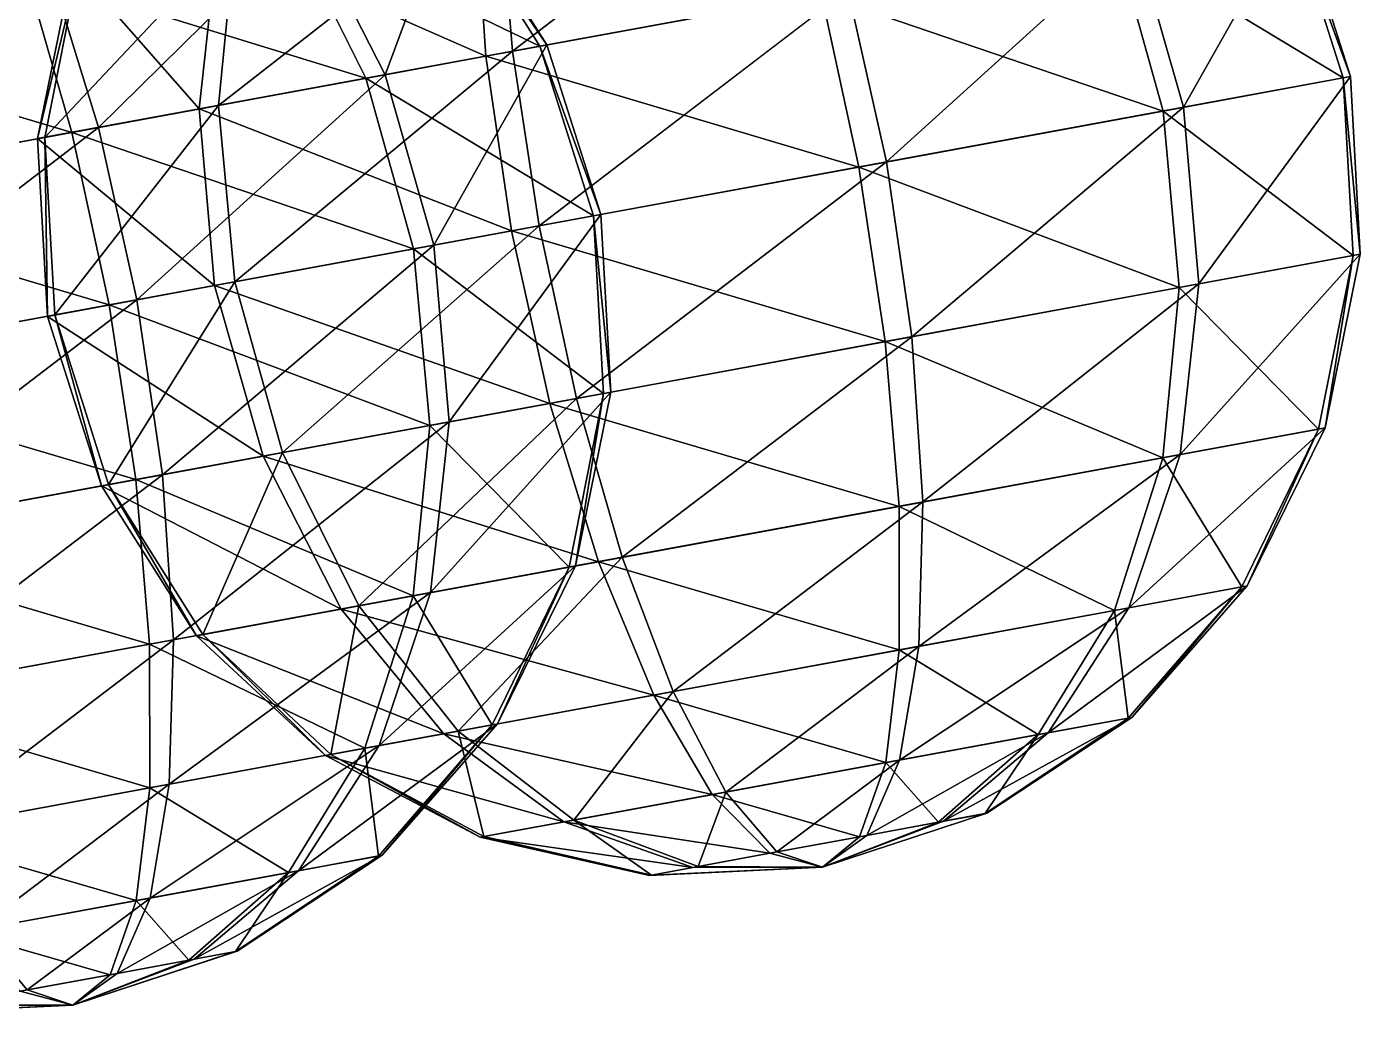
# Model space of a CAD drawing. Header units: metres. Extents: x -550 to 12, y -466 to 28.
# Drawn here: x -46.5 to 12.1, y -391.7 to -348.3 of the extents above; entities that cross this region are included whole.
import ezdxf

# ---------------------------------------------------------------- set-up
doc = ezdxf.new("R2010")
doc.units = ezdxf.units.M

msp = doc.modelspace()

# ---------------------------------------------------------------- linework, layer by layer
for points in [[(-25.144068, -349.36334, -1143.226), (-25.751732, -342.1182, -1140.3152), (-12.528282, -339.6842, -1140.0292), (-12.528182, -339.6841, -1140.029)], [(-25.144068, -349.36334, -1143.226), (-12.528282, -339.6842, -1140.0292), (-10.395226, -346.64856, -1142.907), (-10.395125, -346.64847, -1142.9069)], [(-26.315075, -349.5789, -1087.2578), (-26.80163, -342.31146, -1090.1356), (-38.11281, -344.3935, -1097.1061), (-38.11271, -344.3934, -1097.106)], [(-38.073814, -351.7433, -1136.0039), (-37.34423, -344.252, -1133.8402), (-25.751732, -342.1182, -1140.3152), (-25.751633, -342.1181, -1140.3151)], [(-38.073814, -351.7433, -1136.0039), (-25.751732, -342.1182, -1140.3152), (-25.144068, -349.36334, -1143.226), (-25.143969, -349.36325, -1143.2258)], [(-30.742138, -350.39377, -1019.908), (-34.179993, -343.6696, -1017.83435), (-27.811901, -342.49744, -1006.0471), (-27.811802, -342.49734, -1006.047)], [(-30.742138, -350.39377, -1019.908), (-27.811901, -342.49744, -1006.0471), (-23.639454, -349.0864, -1006.76105), (-23.639355, -349.0863, -1006.7609)], [(-23.639454, -349.0864, -1006.76105), (-27.811901, -342.49744, -1006.0471), (-28.093222, -342.5492, -992.6015), (-28.093122, -342.5491, -992.6014)], [(-11.566237, -346.8641, -1086.9388), (-26.80163, -342.31146, -1090.1356), (-26.315075, -349.5789, -1087.2578), (-26.314976, -349.5788, -1087.2577)], [(-23.953226, -349.14413, -991.76447), (-28.093222, -342.5492, -992.6015), (-34.948578, -343.81107, -981.10034), (-34.94848, -343.81097, -981.1002)], [(-23.639454, -349.0864, -1006.76105), (-28.093222, -342.5492, -992.6015), (-23.953226, -349.14413, -991.76447), (-23.953127, -349.14404, -991.76434)], [(11.380589, -350.53534, -1106.7032), (9.009665, -343.07672, -1106.9888), (1.363514, -344.48413, -1094.1609), (1.363614, -344.48404, -1094.1608)], [(4.35219, -351.82904, -1135.8396), (2.220753, -344.32635, -1135.1323), (9.323437, -343.01898, -1121.9854), (9.323537, -343.0189, -1121.9852)], [(4.35219, -351.82904, -1135.8396), (9.323437, -343.01898, -1121.9854), (11.705429, -350.47552, -1122.2289), (11.705529, -350.47543, -1122.2288)], [(11.705429, -350.47552, -1122.2289), (9.323437, -343.01898, -1121.9854), (9.009665, -343.07672, -1106.9888), (9.009765, -343.07663, -1106.9886)], [(11.705429, -350.47552, -1122.2289), (9.009665, -343.07672, -1106.9888), (11.380589, -350.53534, -1106.7032), (11.380689, -350.53525, -1106.7031)], [(-43.358116, -352.71597, -1027.6826), (-45.491173, -345.75162, -1024.8049), (-34.179993, -343.6696, -1017.83435), (-34.179893, -343.6695, -1017.8342)], [(-43.358116, -352.71597, -1027.6826), (-34.179993, -343.6696, -1017.83435), (-30.742138, -350.39377, -1019.908), (-30.742039, -350.39368, -1019.9079)], [(-31.599377, -350.55154, -978.9365), (-34.948578, -343.81107, -981.10034), (-46.541073, -345.94485, -974.62524), (-46.540974, -345.94476, -974.6251)], [(-45.719963, -353.1507, -1123.176), (-44.199577, -345.51385, -1122.339), (-37.34423, -344.252, -1133.8402), (-37.34413, -344.25192, -1133.8401)], [(-45.719963, -353.1507, -1123.176), (-37.34423, -344.252, -1133.8402), (-38.073814, -351.7433, -1136.0039), (-38.073715, -351.7432, -1136.0038)], [(-23.953226, -349.14413, -991.76447), (-34.948578, -343.81107, -981.10034), (-31.599377, -350.55154, -978.9365), (-31.599277, -350.55145, -978.9364)], [(-38.931053, -351.90106, -1095.0325), (-38.11281, -344.3935, -1097.1061), (-44.4809, -345.56564, -1108.8934), (-44.4808, -345.56555, -1108.8933)], [(-26.315075, -349.5789, -1087.2578), (-38.11281, -344.3935, -1097.1061), (-38.931053, -351.90106, -1095.0325), (-38.930954, -351.90097, -1095.0323)], [(3.46471, -351.9924, -1093.4229), (1.363514, -344.48413, -1094.1609), (-11.566237, -346.8641, -1086.9388), (-11.566136, -346.864, -1086.9387)], [(-8.708835, -354.23315, -1143.8884), (-10.395226, -346.64856, -1142.907), (2.220753, -344.32635, -1135.1323), (2.220853, -344.32626, -1135.1322)], [(-8.708835, -354.23315, -1143.8884), (2.220753, -344.32635, -1135.1323), (4.35219, -351.82904, -1135.8396), (4.35229, -351.82895, -1135.8395)], [(11.380589, -350.53534, -1106.7032), (1.363514, -344.48413, -1094.1609), (3.46471, -351.9924, -1093.4229), (3.46481, -351.9923, -1093.4227)], [(-44.52913, -352.93152, -971.71454), (-46.541073, -345.94485, -974.62524), (-59.76452, -348.37888, -974.9113), (-59.76442, -348.37878, -974.9112)], [(-58.106956, -355.43076, -1028.0017), (-58.714622, -348.1856, -1025.091), (-45.491173, -345.75162, -1024.8049), (-45.491074, -345.75153, -1024.8048)], [(-58.106956, -355.43076, -1028.0017), (-45.491173, -345.75162, -1024.8049), (-43.358116, -352.71597, -1027.6826), (-43.358017, -352.71588, -1027.6825)], [(-31.599377, -350.55154, -978.9365), (-46.541073, -345.94485, -974.62524), (-44.52913, -352.93152, -971.71454), (-44.52903, -352.93143, -971.7144)], [(-46.033737, -353.20847, -1108.1794), (-44.4809, -345.56564, -1108.8934), (-44.199577, -345.51385, -1122.339), (-44.19948, -345.51376, -1122.3389)], [(-46.033737, -353.20847, -1108.1794), (-44.199577, -345.51385, -1122.339), (-45.719963, -353.1507, -1123.176), (-45.719864, -353.1506, -1123.1759)], [(-38.931053, -351.90106, -1095.0325), (-44.4809, -345.56564, -1108.8934), (-46.033737, -353.20847, -1108.1794), (-46.033638, -353.20837, -1108.1793)], [(-9.921154, -354.4563, -1085.946), (-11.566237, -346.8641, -1086.9388), (-26.315075, -349.5789, -1087.2578), (-26.314976, -349.5788, -1087.2577)], [(-23.977959, -357.0437, -1144.2188), (-25.144068, -349.36334, -1143.226), (-10.395226, -346.64856, -1142.907), (-10.395125, -346.64847, -1142.9069)], [(-10.395226, -346.64856, -1142.907), (-10.395226, -346.64856, -1142.907), (-25.144068, -349.36334, -1143.226), (-25.143969, -349.36325, -1143.2258)], [(-23.977959, -357.0437, -1144.2188), (-10.395226, -346.64856, -1142.907), (-8.708835, -354.23315, -1143.8884), (-8.708735, -354.23306, -1143.8883)], [(3.46471, -351.9924, -1093.4229), (-11.566237, -346.8641, -1086.9388), (-9.921154, -354.4563, -1085.946), (-9.921054, -354.4562, -1085.9459)], [(-44.52913, -352.93152, -971.71454), (-59.76452, -348.37888, -974.9113), (-59.277966, -355.6463, -972.03357), (-59.277866, -355.6462, -972.03345)], [(-37.36382, -359.5076, -1136.742), (-38.073814, -351.7433, -1136.0039), (-25.144068, -349.36334, -1143.226), (-25.143969, -349.36325, -1143.2258)], [(-37.36382, -359.5076, -1136.742), (-25.144068, -349.36334, -1143.226), (-23.977959, -357.0437, -1144.2188), (-23.97786, -357.0436, -1144.2186)], [(-21.582302, -356.60275, -991.47894), (-23.953226, -349.14413, -991.76447), (-31.599377, -350.55154, -978.9365), (-31.599277, -350.55145, -978.9364)], [(-28.6107, -357.89645, -1020.6153), (-30.742138, -350.39377, -1019.908), (-23.639454, -349.0864, -1006.76105), (-23.639355, -349.0863, -1006.7609)], [(-28.6107, -357.89645, -1020.6153), (-23.639454, -349.0864, -1006.76105), (-21.257462, -356.54294, -1007.0046), (-21.257362, -356.54285, -1007.00446)], [(-21.257462, -356.54294, -1007.0046), (-23.639454, -349.0864, -1006.76105), (-23.953226, -349.14413, -991.76447), (-23.953127, -349.14404, -991.76434)], [(-21.257462, -356.54294, -1007.0046), (-23.953226, -349.14413, -991.76447), (-21.582302, -356.60275, -991.47894), (-21.582203, -356.60266, -991.4788)], [(-25.190277, -357.26685, -1086.2764), (-26.315075, -349.5789, -1087.2578), (-38.931053, -351.90106, -1095.0325), (-38.930954, -351.90097, -1095.0323)], [(-9.921154, -354.4563, -1085.946), (-26.315075, -349.5789, -1087.2578), (-25.190277, -357.26685, -1086.2764), (-25.190178, -357.26675, -1086.2762)], [(-29.49818, -358.0598, -978.1985), (-31.599377, -350.55154, -978.9365), (-44.52913, -352.93152, -971.71454), (-44.52903, -352.93143, -971.7144)], [(-41.671726, -360.30057, -1028.6642), (-43.358116, -352.71597, -1027.6826), (-30.742138, -350.39377, -1019.908), (-30.742039, -350.39368, -1019.9079)], [(-41.671726, -360.30057, -1028.6642), (-30.742138, -350.39377, -1019.908), (-28.6107, -357.89645, -1020.6153), (-28.610601, -357.89636, -1020.6152)], [(-21.582302, -356.60275, -991.47894), (-31.599377, -350.55154, -978.9365), (-29.49818, -358.0598, -978.1985), (-29.498081, -358.05972, -978.19836)], [(11.820854, -358.3493, -1106.9888), (11.380589, -350.53534, -1106.7032), (3.46471, -351.9924, -1093.4229), (3.46481, -351.9923, -1093.4227)], [(5.031944, -359.59894, -1135.1323), (4.35219, -351.82904, -1135.8396), (11.705429, -350.47552, -1122.2289), (11.705529, -350.47543, -1122.2288)], [(5.031944, -359.59894, -1135.1323), (11.705429, -350.47552, -1122.2289), (12.134628, -358.29153, -1121.9854), (12.134728, -358.29144, -1121.9852)], [(12.134628, -358.29153, -1121.9854), (11.705429, -350.47552, -1122.2289), (11.380589, -350.53534, -1106.7032), (11.380689, -350.53525, -1106.7031)], [(12.134628, -358.29153, -1121.9854), (11.380589, -350.53534, -1106.7032), (11.820854, -358.3493, -1106.9888), (11.820954, -358.3492, -1106.9886)], [(-45.279697, -360.96466, -1123.4615), (-45.719963, -353.1507, -1123.176), (-38.073814, -351.7433, -1136.0039), (-38.073715, -351.7432, -1136.0038)], [(-45.279697, -360.96466, -1123.4615), (-38.073814, -351.7433, -1136.0039), (-37.36382, -359.5076, -1136.742), (-37.36372, -359.5075, -1136.7418)], [(-7.584036, -361.9211, -1142.907), (-8.708835, -354.23315, -1143.8884), (4.35219, -351.82904, -1135.8396), (4.35229, -351.82895, -1135.8395)], [(-7.584036, -361.9211, -1142.907), (4.35219, -351.82904, -1135.8396), (5.031944, -359.59894, -1135.1323), (5.032044, -359.59885, -1135.1322)], [(-38.251297, -359.67096, -1094.3252), (-38.931053, -351.90106, -1095.0325), (-46.033737, -353.20847, -1108.1794), (-46.033638, -353.20837, -1108.1793)], [(-25.190277, -357.26685, -1086.2764), (-38.931053, -351.90106, -1095.0325), (-38.251297, -359.67096, -1094.3252), (-38.251198, -359.67087, -1094.3251)], [(4.174704, -359.7567, -1094.1609), (3.46471, -351.9924, -1093.4229), (-9.921154, -354.4563, -1085.946), (-9.921054, -354.4562, -1085.9459)], [(11.820854, -358.3493, -1106.9888), (3.46471, -351.9924, -1093.4229), (4.174704, -359.7567, -1094.1609), (4.174804, -359.75662, -1094.1608)], [(-42.884045, -360.5237, -970.72174), (-44.52913, -352.93152, -971.71454), (-59.277966, -355.6463, -972.03357), (-59.277866, -355.6462, -972.03345)], [(-56.94085, -363.1111, -1028.9945), (-58.106956, -355.43076, -1028.0017), (-43.358116, -352.71597, -1027.6826), (-43.358017, -352.71588, -1027.6825)], [(-43.358116, -352.71597, -1027.6826), (-43.358116, -352.71597, -1027.6826), (-58.106956, -355.43076, -1028.0017), (-58.106857, -355.43066, -1028.0016)], [(-56.94085, -363.1111, -1028.9945), (-43.358116, -352.71597, -1027.6826), (-41.671726, -360.30057, -1028.6642), (-41.671627, -360.30048, -1028.6641)], [(-29.49818, -358.0598, -978.1985), (-44.52913, -352.93152, -971.71454), (-42.884045, -360.5237, -970.72174), (-42.883945, -360.52362, -970.7216)], [(-45.604538, -361.02448, -1107.9359), (-46.033737, -353.20847, -1108.1794), (-45.719963, -353.1507, -1123.176), (-45.719864, -353.1506, -1123.1759)], [(-38.251297, -359.67096, -1094.3252), (-46.033737, -353.20847, -1108.1794), (-45.604538, -361.02448, -1107.9359), (-45.60444, -361.02438, -1107.9358)], [(-45.604538, -361.02448, -1107.9359), (-45.719963, -353.1507, -1123.176), (-45.279697, -360.96466, -1123.4615), (-45.2796, -360.96457, -1123.4614)], [(-22.332878, -364.6359, -1143.226), (-23.977959, -357.0437, -1144.2188), (-8.708835, -354.23315, -1143.8884), (-8.708735, -354.23306, -1143.8883)], [(-8.708835, -354.23315, -1143.8884), (-8.708835, -354.23315, -1143.8884), (-23.977959, -357.0437, -1144.2188), (-23.97786, -357.0436, -1144.2186)], [(-22.332878, -364.6359, -1143.226), (-8.708835, -354.23315, -1143.8884), (-7.584036, -361.9211, -1142.907), (-7.583936, -361.92102, -1142.9069)], [(-8.755046, -362.13666, -1086.9388), (-9.921154, -354.4563, -1085.946), (-25.190277, -357.26685, -1086.2764), (-25.190178, -357.26675, -1086.2762)], [(4.174704, -359.7567, -1094.1609), (-9.921154, -354.4563, -1085.946), (-8.755046, -362.13666, -1086.9388), (-8.754946, -362.13657, -1086.9387)], [(-42.884045, -360.5237, -970.72174), (-59.277966, -355.6463, -972.03357), (-58.153168, -363.33426, -971.052), (-58.15307, -363.33417, -971.0519)], [(-27.930946, -365.66635, -1019.908), (-28.6107, -357.89645, -1020.6153), (-21.257462, -356.54294, -1007.0046), (-21.257362, -356.54285, -1007.00446)], [(-27.930946, -365.66635, -1019.908), (-21.257462, -356.54294, -1007.0046), (-20.828262, -364.35895, -1006.76105), (-20.828163, -364.35886, -1006.7609)], [(-20.828262, -364.35895, -1006.76105), (-21.257462, -356.54294, -1007.0046), (-21.582302, -356.60275, -991.47894), (-21.582203, -356.60266, -991.4788)], [(-35.262623, -367.01587, -1136.0039), (-37.36382, -359.5076, -1136.742), (-23.977959, -357.0437, -1144.2188), (-23.97786, -357.0436, -1144.2186)], [(-35.262623, -367.01587, -1136.0039), (-23.977959, -357.0437, -1144.2188), (-22.332878, -364.6359, -1143.226), (-22.332779, -364.6358, -1143.2258)], [(-21.142036, -364.41672, -991.76447), (-21.582302, -356.60275, -991.47894), (-29.49818, -358.0598, -978.1985), (-29.498081, -358.05972, -978.19836)], [(-20.828262, -364.35895, -1006.76105), (-21.582302, -356.60275, -991.47894), (-21.142036, -364.41672, -991.76447), (-21.141937, -364.41663, -991.76434)], [(-23.503885, -364.85144, -1087.2578), (-25.190277, -357.26685, -1086.2764), (-38.251297, -359.67096, -1094.3252), (-38.251198, -359.67087, -1094.3251)], [(-8.755046, -362.13666, -1086.9388), (-25.190277, -357.26685, -1086.2764), (-23.503885, -364.85144, -1087.2578), (-23.503786, -364.85135, -1087.2577)], [(-28.788187, -365.82413, -978.9365), (-29.49818, -358.0598, -978.1985), (-42.884045, -360.5237, -970.72174), (-42.883945, -360.52362, -970.7216)], [(-40.54693, -367.98853, -1027.6826), (-41.671726, -360.30057, -1028.6642), (-28.6107, -357.89645, -1020.6153), (-28.610601, -357.89636, -1020.6152)], [(-40.54693, -367.98853, -1027.6826), (-28.6107, -357.89645, -1020.6153), (-27.930946, -365.66635, -1019.908), (-27.930847, -365.66626, -1019.9079)], [(-21.142036, -364.41672, -991.76447), (-29.49818, -358.0598, -978.1985), (-28.788187, -365.82413, -978.9365), (-28.788088, -365.82404, -978.9364)], [(4.213699, -367.1065, -1133.0587), (5.031944, -359.59894, -1135.1323), (12.134628, -358.29153, -1121.9854), (12.134728, -358.29144, -1121.9852)], [(4.213699, -367.1065, -1133.0587), (12.134628, -358.29153, -1121.9854), (10.581789, -365.93436, -1121.2714), (10.581889, -365.93427, -1121.2712)], [(10.581789, -365.93436, -1121.2714), (12.134628, -358.29153, -1121.9854), (11.820854, -358.3493, -1106.9888), (11.820954, -358.3492, -1106.9886)], [(10.30047, -365.98615, -1107.8258), (11.820854, -358.3493, -1106.9888), (4.174704, -359.7567, -1094.1609), (4.174804, -359.75662, -1094.1608)], [(10.581789, -365.93436, -1121.2714), (11.820854, -358.3493, -1106.9888), (10.30047, -365.98615, -1107.8258), (10.30057, -365.98605, -1107.8257)], [(-42.908775, -368.42328, -1123.176), (-45.279697, -360.96466, -1123.4615), (-37.36382, -359.5076, -1136.742), (-37.36372, -359.5075, -1136.7418)], [(-42.908775, -368.42328, -1123.176), (-37.36382, -359.5076, -1136.742), (-35.262623, -367.01587, -1136.0039), (-35.262524, -367.01578, -1136.0038)], [(-36.11986, -367.17365, -1095.0325), (-38.251297, -359.67096, -1094.3252), (-45.604538, -361.02448, -1107.9359), (-45.60444, -361.02438, -1107.9358)], [(-23.503885, -364.85144, -1087.2578), (-38.251297, -359.67096, -1094.3252), (-36.11986, -367.17365, -1095.0325), (-36.119762, -367.17355, -1095.0323)], [(3.445116, -367.248, -1096.3246), (4.174704, -359.7567, -1094.1609), (-8.755046, -362.13666, -1086.9388), (-8.754946, -362.13657, -1086.9387)], [(-7.09748, -369.18854, -1140.0292), (-7.584036, -361.9211, -1142.907), (5.031944, -359.59894, -1135.1323), (5.032044, -359.59885, -1135.1322)], [(-7.09748, -369.18854, -1140.0292), (5.031944, -359.59894, -1135.1323), (4.213699, -367.1065, -1133.0587), (4.2138, -367.1064, -1133.0586)], [(10.30047, -365.98615, -1107.8258), (4.174704, -359.7567, -1094.1609), (3.445116, -367.248, -1096.3246), (3.445216, -367.2479, -1096.3245)], [(-41.717937, -368.20407, -971.71454), (-42.884045, -360.5237, -970.72174), (-58.153168, -363.33426, -971.052), (-58.15307, -363.33417, -971.0519)], [(-55.29577, -370.7033, -1028.0017), (-56.94085, -363.1111, -1028.9945), (-41.671726, -360.30057, -1028.6642), (-41.671627, -360.30048, -1028.6641)], [(-41.671726, -360.30057, -1028.6642), (-41.671726, -360.30057, -1028.6642), (-56.94085, -363.1111, -1028.9945), (-56.94075, -363.11102, -1028.9944)], [(-55.29577, -370.7033, -1028.0017), (-41.671726, -360.30057, -1028.6642), (-40.54693, -367.98853, -1027.6826), (-40.54683, -367.98843, -1027.6825)], [(-28.788187, -365.82413, -978.9365), (-42.884045, -360.5237, -970.72174), (-41.717937, -368.20407, -971.71454), (-41.71784, -368.20398, -971.7144)], [(-43.222546, -368.48102, -1108.1794), (-45.604538, -361.02448, -1107.9359), (-45.279697, -360.96466, -1123.4615), (-45.2796, -360.96457, -1123.4614)], [(-36.11986, -367.17365, -1095.0325), (-45.604538, -361.02448, -1107.9359), (-43.222546, -368.48102, -1108.1794), (-43.222446, -368.48093, -1108.1793)], [(-43.222546, -368.48102, -1108.1794), (-45.279697, -360.96466, -1123.4615), (-42.908775, -368.42328, -1123.176), (-42.908676, -368.4232, -1123.1759)], [(-8.147379, -369.3818, -1089.8496), (-8.755046, -362.13666, -1086.9388), (-23.503885, -364.85144, -1087.2578), (-23.503786, -364.85135, -1087.2577)], [(-20.320929, -371.62256, -1140.3152), (-22.332878, -364.6359, -1143.226), (-7.584036, -361.9211, -1142.907), (-7.583936, -361.92102, -1142.9069)], [(-7.584036, -361.9211, -1142.907), (-7.584036, -361.9211, -1142.907), (-22.332878, -364.6359, -1143.226), (-22.332779, -364.6358, -1143.2258)], [(-20.320929, -371.62256, -1140.3152), (-7.584036, -361.9211, -1142.907), (-7.09748, -369.18854, -1140.0292), (-7.09738, -369.18845, -1140.029)], [(3.445116, -367.248, -1096.3246), (-8.755046, -362.13666, -1086.9388), (-8.147379, -369.3818, -1089.8496), (-8.147279, -369.3817, -1089.8495)], [(-41.717937, -368.20407, -971.71454), (-58.153168, -363.33426, -971.052), (-56.466774, -370.91885, -972.03357), (-56.466675, -370.91876, -972.03345)], [(-31.913424, -373.75635, -1133.8402), (-35.262623, -367.01587, -1136.0039), (-22.332878, -364.6359, -1143.226), (-22.332779, -364.6358, -1143.2258)], [(-31.913424, -373.75635, -1133.8402), (-22.332878, -364.6359, -1143.226), (-20.320929, -371.62256, -1140.3152), (-20.32083, -371.62247, -1140.3151)], [(-22.66242, -372.05356, -992.6015), (-21.142036, -364.41672, -991.76447), (-28.788187, -365.82413, -978.9365), (-28.788088, -365.82404, -978.9364)], [(-28.749191, -373.17392, -1017.83435), (-27.930946, -365.66635, -1019.908), (-20.828262, -364.35895, -1006.76105), (-20.828163, -364.35886, -1006.7609)], [(-28.749191, -373.17392, -1017.83435), (-20.828262, -364.35895, -1006.76105), (-22.381102, -372.00177, -1006.0471), (-22.381002, -372.00168, -1006.047)], [(-22.381102, -372.00177, -1006.0471), (-21.142036, -364.41672, -991.76447), (-22.66242, -372.05356, -992.6015), (-22.662321, -372.05347, -992.6014)], [(-22.381102, -372.00177, -1006.0471), (-20.828262, -364.35895, -1006.76105), (-21.142036, -364.41672, -991.76447), (-21.141937, -364.41663, -991.76434)], [(-21.370827, -371.8158, -1090.1356), (-23.503885, -364.85144, -1087.2578), (-36.11986, -367.17365, -1095.0325), (-36.119762, -367.17355, -1095.0323)], [(-8.147379, -369.3818, -1089.8496), (-23.503885, -364.85144, -1087.2578), (-21.370827, -371.8158, -1090.1356), (-21.370728, -371.8157, -1090.1355)], [(-29.517775, -373.3154, -981.10034), (-28.788187, -365.82413, -978.9365), (-41.717937, -368.20407, -971.71454), (-41.71784, -368.20398, -971.7144)], [(-40.06037, -375.25595, -1024.8049), (-40.54693, -367.98853, -1027.6826), (-27.930946, -365.66635, -1019.908), (-27.930847, -365.66626, -1019.9079)], [(-40.06037, -375.25595, -1024.8049), (-27.930946, -365.66635, -1019.908), (-28.749191, -373.17392, -1017.83435), (-28.749092, -373.17383, -1017.8342)], [(-22.66242, -372.05356, -992.6015), (-28.788187, -365.82413, -978.9365), (-29.517775, -373.3154, -981.10034), (-29.517675, -373.3153, -981.1002)], [(1.953211, -373.84018, -1129.76), (4.213699, -367.1065, -1133.0587), (10.581789, -365.93436, -1121.2714), (10.581889, -365.93427, -1121.2712)], [(1.953211, -373.84018, -1129.76), (10.581789, -365.93436, -1121.2714), (7.152737, -372.88312, -1120.1357), (7.152837, -372.88303, -1120.1356)], [(7.152737, -372.88312, -1120.1357), (10.581789, -365.93436, -1121.2714), (10.30047, -365.98615, -1107.8258), (10.30057, -365.98605, -1107.8257)], [(6.923038, -372.92538, -1109.1575), (10.30047, -365.98615, -1107.8258), (3.445116, -367.248, -1096.3246), (3.445216, -367.2479, -1096.3245)], [(7.152737, -372.88312, -1120.1357), (10.30047, -365.98615, -1107.8258), (6.923038, -372.92538, -1109.1575), (6.923139, -372.9253, -1109.1573)], [(-38.768776, -375.01822, -1122.339), (-42.908775, -368.42328, -1123.176), (-35.262623, -367.01587, -1136.0039), (-35.262524, -367.01578, -1136.0038)], [(-38.768776, -375.01822, -1122.339), (-35.262623, -367.01587, -1136.0039), (-31.913424, -373.75635, -1133.8402), (-31.913324, -373.75626, -1133.8401)], [(-7.282328, -375.54016, -1135.4514), (-7.09748, -369.18854, -1140.0292), (4.213699, -367.1065, -1133.0587), (4.2138, -367.1064, -1133.0586)], [(-7.282328, -375.54016, -1135.4514), (4.213699, -367.1065, -1133.0587), (1.953211, -373.84018, -1129.76), (1.953311, -373.8401, -1129.7599)], [(-32.682003, -373.89783, -1097.1061), (-36.11986, -367.17365, -1095.0325), (-43.222546, -368.48102, -1108.1794), (-43.222446, -368.48093, -1108.1793)], [(-21.370827, -371.8158, -1090.1356), (-36.11986, -367.17365, -1095.0325), (-32.682003, -373.89783, -1097.1061), (-32.681904, -373.89774, -1097.106)], [(1.325665, -373.9557, -1099.7667), (3.445116, -367.248, -1096.3246), (-8.147379, -369.3818, -1089.8496), (-8.147279, -369.3817, -1089.8495)], [(6.923038, -372.92538, -1109.1575), (3.445116, -367.248, -1096.3246), (1.325665, -373.9557, -1099.7667), (1.325765, -373.9556, -1099.7666)], [(-41.110268, -375.44922, -974.62524), (-41.717937, -368.20407, -971.71454), (-56.466774, -370.91885, -972.03357), (-56.466675, -370.91876, -972.03345)], [(-53.28382, -377.68997, -1025.091), (-55.29577, -370.7033, -1028.0017), (-40.54693, -367.98853, -1027.6826), (-40.54683, -367.98843, -1027.6825)], [(-40.54693, -367.98853, -1027.6826), (-40.54693, -367.98853, -1027.6826), (-55.29577, -370.7033, -1028.0017), (-55.29567, -370.70322, -1028.0016)], [(-53.28382, -377.68997, -1025.091), (-40.54693, -367.98853, -1027.6826), (-40.06037, -375.25595, -1024.8049), (-40.060272, -375.25586, -1024.8048)], [(-29.517775, -373.3154, -981.10034), (-41.717937, -368.20407, -971.71454), (-41.110268, -375.44922, -974.62524), (-41.11017, -375.44913, -974.6251)], [(-39.050095, -375.07, -1108.8934), (-43.222546, -368.48102, -1108.1794), (-42.908775, -368.42328, -1123.176), (-42.908676, -368.4232, -1123.1759)], [(-32.682003, -373.89783, -1097.1061), (-43.222546, -368.48102, -1108.1794), (-39.050095, -375.07, -1108.8934), (-39.049995, -375.06992, -1108.8933)], [(-39.050095, -375.07, -1108.8934), (-42.908775, -368.42328, -1123.176), (-38.768776, -375.01822, -1122.339), (-38.768677, -375.01813, -1122.3389)], [(-8.139566, -375.69794, -1094.4799), (-8.147379, -369.3818, -1089.8496), (-21.370827, -371.8158, -1090.1356), (-21.370728, -371.8157, -1090.1355)], [(-18.07923, -377.5275, -1135.6849), (-20.320929, -371.62256, -1140.3152), (-7.09748, -369.18854, -1140.0292), (-7.09738, -369.18845, -1140.029)], [(-7.09748, -369.18854, -1140.0292), (-7.09748, -369.18854, -1140.0292), (-20.320929, -371.62256, -1140.3152), (-20.32083, -371.62247, -1140.3151)], [(-18.07923, -377.5275, -1135.6849), (-7.09748, -369.18854, -1140.0292), (-7.282328, -375.54016, -1135.4514), (-7.282228, -375.54007, -1135.4513)], [(1.325665, -373.9557, -1099.7667), (-8.147379, -369.3818, -1089.8496), (-8.139566, -375.69794, -1094.4799), (-8.139466, -375.69785, -1094.4797)], [(-41.110268, -375.44922, -974.62524), (-56.466774, -370.91885, -972.03357), (-54.333717, -377.8832, -974.9113), (-54.33362, -377.88312, -974.9112)], [(-18.936468, -377.6853, -1094.7134), (-21.370827, -371.8158, -1090.1356), (-32.682003, -373.89783, -1097.1061), (-32.681904, -373.89774, -1097.106)], [(-27.54446, -379.26974, -1130.3981), (-31.913424, -373.75635, -1133.8402), (-20.320929, -371.62256, -1140.3152), (-20.32083, -371.62247, -1140.3151)], [(-27.54446, -379.26974, -1130.3981), (-20.320929, -371.62256, -1140.3152), (-18.07923, -377.5275, -1135.6849), (-18.07913, -377.5274, -1135.6848)], [(-8.139566, -375.69794, -1094.4799), (-21.370827, -371.8158, -1090.1356), (-18.936468, -377.6853, -1094.7134), (-18.936369, -377.6852, -1094.7133)], [(-31.00968, -379.9076, -1014.53564), (-28.749191, -373.17392, -1017.83435), (-22.381102, -372.00177, -1006.0471), (-22.381002, -372.00168, -1006.047)], [(-31.00968, -379.9076, -1014.53564), (-22.381102, -372.00177, -1006.0471), (-25.810154, -378.95053, -1004.91144), (-25.810055, -378.95044, -1004.9113)], [(-26.039852, -378.9928, -993.9331), (-22.66242, -372.05356, -992.6015), (-29.517775, -373.3154, -981.10034), (-29.517675, -373.3153, -981.1002)], [(-25.810154, -378.95053, -1004.91144), (-22.66242, -372.05356, -992.6015), (-26.039852, -378.9928, -993.9331), (-26.039753, -378.9927, -993.933)], [(-25.810154, -378.95053, -1004.91144), (-22.381102, -372.00177, -1006.0471), (-22.66242, -372.05356, -992.6015), (-22.662321, -372.05347, -992.6014)], [(-1.595468, -379.34103, -1125.461), (1.953211, -373.84018, -1129.76), (7.152737, -372.88312, -1120.1357), (7.152837, -372.88303, -1120.1356)], [(-1.595468, -379.34103, -1125.461), (7.152737, -372.88312, -1120.1357), (2.081154, -378.66428, -1118.6556), (2.081254, -378.66418, -1118.6555)], [(1.918732, -378.69418, -1110.8928), (6.923038, -372.92538, -1109.1575), (1.325665, -373.9557, -1099.7667), (1.325765, -373.9556, -1099.7666)], [(2.081154, -378.66428, -1118.6556), (6.923038, -372.92538, -1109.1575), (1.918732, -378.69418, -1110.8928), (1.918832, -378.6941, -1110.8927)], [(2.081154, -378.66428, -1118.6556), (7.152737, -372.88312, -1120.1357), (6.923038, -372.92538, -1109.1575), (6.923139, -372.9253, -1109.1573)], [(-31.637226, -380.0231, -984.5424), (-29.517775, -373.3154, -981.10034), (-41.110268, -375.44922, -974.62524), (-41.11017, -375.44913, -974.6251)], [(-40.245216, -381.60754, -1020.22705), (-40.06037, -375.25595, -1024.8049), (-28.749191, -373.17392, -1017.83435), (-28.749092, -373.17383, -1017.8342)], [(-40.245216, -381.60754, -1020.22705), (-28.749191, -373.17392, -1017.83435), (-31.00968, -379.9076, -1014.53564), (-31.00958, -379.9075, -1014.5355)], [(-26.039852, -378.9928, -993.9331), (-29.517775, -373.3154, -981.10034), (-31.637226, -380.0231, -984.5424), (-31.637127, -380.023, -984.5423)], [(-28.172003, -379.38525, -1100.4048), (-32.682003, -373.89783, -1097.1061), (-39.050095, -375.07, -1108.8934), (-39.049995, -375.06992, -1108.8933)], [(-33.141834, -380.30005, -1121.0073), (-38.768776, -375.01822, -1122.339), (-31.913424, -373.75635, -1133.8402), (-31.913324, -373.75626, -1133.8401)], [(-33.141834, -380.30005, -1121.0073), (-31.913424, -373.75635, -1133.8402), (-27.54446, -379.26974, -1130.3981), (-27.544361, -379.26965, -1130.398)], [(-18.936468, -377.6853, -1094.7134), (-32.682003, -373.89783, -1097.1061), (-28.172003, -379.38525, -1100.4048), (-28.171904, -379.38516, -1100.4047)], [(-2.039208, -379.4227, -1104.2526), (1.325665, -373.9557, -1099.7667), (-8.139566, -375.69794, -1094.4799), (-8.139466, -375.69785, -1094.4797)], [(-8.12598, -380.5431, -1129.4855), (-7.282328, -375.54016, -1135.4514), (1.953211, -373.84018, -1129.76), (1.953311, -373.8401, -1129.7599)], [(-8.12598, -380.5431, -1129.4855), (1.953211, -373.84018, -1129.76), (-1.595468, -379.34103, -1125.461), (-1.595368, -379.34094, -1125.4609)], [(1.918732, -378.69418, -1110.8928), (1.325665, -373.9557, -1099.7667), (-2.039208, -379.4227, -1104.2526), (-2.039109, -379.4226, -1104.2524)], [(-51.04212, -383.5949, -1020.46063), (-53.28382, -377.68997, -1025.091), (-40.06037, -375.25595, -1024.8049), (-40.060272, -375.25586, -1024.8048)], [(-40.06037, -375.25595, -1024.8049), (-40.06037, -375.25595, -1024.8049), (-53.28382, -377.68997, -1025.091), (-53.283722, -377.68988, -1025.0908)], [(-51.04212, -383.5949, -1020.46063), (-40.06037, -375.25595, -1024.8049), (-40.245216, -381.60754, -1020.22705), (-40.245117, -381.60745, -1020.2269)], [(-33.37153, -380.34232, -1110.029), (-39.050095, -375.07, -1108.8934), (-38.768776, -375.01822, -1122.339), (-38.768677, -375.01813, -1122.3389)], [(-28.172003, -379.38525, -1100.4048), (-39.050095, -375.07, -1108.8934), (-33.37153, -380.34232, -1110.029), (-33.37143, -380.34222, -1110.0289)], [(-33.37153, -380.34232, -1110.029), (-38.768776, -375.01822, -1122.339), (-33.141834, -380.30005, -1121.0073), (-33.141735, -380.29996, -1121.0072)], [(-41.102455, -381.76535, -979.25555), (-41.110268, -375.44922, -974.62524), (-54.333717, -377.8832, -974.9113), (-54.33362, -377.88312, -974.9112)], [(-31.637226, -380.0231, -984.5424), (-41.110268, -375.44922, -974.62524), (-41.102455, -381.76535, -979.25555), (-41.102356, -381.76526, -979.25543)], [(-8.732141, -380.65466, -1100.5142), (-8.139566, -375.69794, -1094.4799), (-18.936468, -377.6853, -1094.7134), (-18.936369, -377.6852, -1094.7133)], [(-15.760544, -381.94836, -1129.6506), (-18.07923, -377.5275, -1135.6849), (-7.282328, -375.54016, -1135.4514), (-7.282228, -375.54007, -1135.4513)], [(-7.282328, -375.54016, -1135.4514), (-7.282328, -375.54016, -1135.4514), (-18.07923, -377.5275, -1135.6849), (-18.07913, -377.5274, -1135.6848)], [(-15.760544, -381.94836, -1129.6506), (-7.282328, -375.54016, -1135.4514), (-8.12598, -380.5431, -1129.4855), (-8.12588, -380.543, -1129.4854)], [(-2.039208, -379.4227, -1104.2526), (-8.139566, -375.69794, -1094.4799), (-8.732141, -380.65466, -1100.5142), (-8.73204, -380.65457, -1100.514)], [(-16.366703, -382.05994, -1100.6793), (-18.936468, -377.6853, -1094.7134), (-28.172003, -379.38525, -1100.4048), (-28.171904, -379.38516, -1100.4047)], [(-22.453476, -383.18033, -1125.9122), (-27.54446, -379.26974, -1130.3981), (-18.07923, -377.5275, -1135.6849), (-18.07913, -377.5274, -1135.6848)], [(-22.453476, -383.18033, -1125.9122), (-18.07923, -377.5275, -1135.6849), (-15.760544, -381.94836, -1129.6506), (-15.760444, -381.94827, -1129.6505)], [(-8.732141, -380.65466, -1100.5142), (-18.936468, -377.6853, -1094.7134), (-16.366703, -382.05994, -1100.6793), (-16.366604, -382.05984, -1100.6792)], [(-41.102455, -381.76535, -979.25555), (-54.333717, -377.8832, -974.9113), (-51.899357, -383.75272, -979.48914), (-51.899258, -383.75262, -979.489)], [(-6.190503, -383.2342, -1120.4547), (-1.595468, -379.34103, -1125.461), (2.081154, -378.66428, -1118.6556), (2.081254, -378.66418, -1118.6555)], [(-6.190503, -383.2342, -1120.4547), (2.081154, -378.66428, -1118.6556), (-4.287344, -382.88388, -1116.932), (-4.287244, -382.8838, -1116.9319)], [(-4.287344, -382.88388, -1116.932), (1.918732, -378.69418, -1110.8928), (-4.371419, -382.89935, -1112.9137), (-4.371319, -382.89926, -1112.9136)], [(-4.371419, -382.89935, -1112.9137), (1.918732, -378.69418, -1110.8928), (-2.039208, -379.4227, -1104.2526), (-2.039109, -379.4226, -1104.2524)], [(-4.287344, -382.88388, -1116.932), (2.081154, -378.66428, -1118.6556), (1.918732, -378.69418, -1110.8928), (1.918832, -378.6941, -1110.8927)], [(-34.558357, -385.40845, -1010.2367), (-31.00968, -379.9076, -1014.53564), (-25.810154, -378.95053, -1004.91144), (-25.810055, -378.95044, -1004.9113)], [(-34.558357, -385.40845, -1010.2367), (-25.810154, -378.95053, -1004.91144), (-30.881737, -384.7317, -1003.43134), (-30.881638, -384.7316, -1003.4312)], [(-22.897213, -383.262, -1104.7037), (-28.172003, -379.38525, -1100.4048), (-33.37153, -380.34232, -1110.029), (-33.37143, -380.34222, -1110.0289)], [(-26.411415, -383.90884, -1119.272), (-33.141834, -380.30005, -1121.0073), (-27.54446, -379.26974, -1130.3981), (-27.544361, -379.26965, -1130.398)], [(-31.044159, -384.7616, -995.6685), (-26.039852, -378.9928, -993.9331), (-31.637226, -380.0231, -984.5424), (-31.637127, -380.023, -984.5423)], [(-30.881737, -384.7317, -1003.43134), (-26.039852, -378.9928, -993.9331), (-31.044159, -384.7616, -995.6685), (-31.04406, -384.7615, -995.6684)], [(-30.881737, -384.7317, -1003.43134), (-25.810154, -378.95053, -1004.91144), (-26.039852, -378.9928, -993.9331), (-26.039753, -378.9927, -993.933)], [(-16.366703, -382.05994, -1100.6793), (-28.172003, -379.38525, -1100.4048), (-22.897213, -383.262, -1104.7037), (-22.897114, -383.2619, -1104.7036)], [(-26.411415, -383.90884, -1119.272), (-27.54446, -379.26974, -1130.3981), (-22.453476, -383.18033, -1125.9122), (-22.453377, -383.18024, -1125.9121)], [(-9.570946, -383.8564, -1122.538), (-8.12598, -380.5431, -1129.4855), (-1.595468, -379.34103, -1125.461), (-1.595368, -379.34094, -1125.4609)], [(-9.570946, -383.8564, -1122.538), (-1.595468, -379.34103, -1125.461), (-6.190503, -383.2342, -1120.4547), (-6.190403, -383.2341, -1120.4546)], [(-6.4202, -383.27646, -1109.4764), (-2.039208, -379.4227, -1104.2526), (-8.732141, -380.65466, -1100.5142), (-8.73204, -380.65457, -1100.514)], [(-4.371419, -382.89935, -1112.9137), (-2.039208, -379.4227, -1104.2526), (-6.4202, -383.27646, -1109.4764), (-6.4201, -383.27637, -1109.4763)], [(-35.002098, -385.4901, -989.0283), (-31.637226, -380.0231, -984.5424), (-41.102455, -381.76535, -979.25555), (-41.102356, -381.76526, -979.25543)], [(-41.08887, -386.6105, -1014.2611), (-40.245216, -381.60754, -1020.22705), (-31.00968, -379.9076, -1014.53564), (-31.00958, -379.9075, -1014.5355)], [(-41.08887, -386.6105, -1014.2611), (-31.00968, -379.9076, -1014.53564), (-34.558357, -385.40845, -1010.2367), (-34.558258, -385.40836, -1010.2366)], [(-31.044159, -384.7616, -995.6685), (-31.637226, -380.0231, -984.5424), (-35.002098, -385.4901, -989.0283), (-35.002, -385.49002, -989.0282)], [(-26.573835, -383.93875, -1111.5092), (-33.37153, -380.34232, -1110.029), (-33.141834, -380.30005, -1121.0073), (-33.141735, -380.29996, -1121.0072)], [(-22.897213, -383.262, -1104.7037), (-33.37153, -380.34232, -1110.029), (-26.573835, -383.93875, -1111.5092), (-26.573736, -383.93866, -1111.509)], [(-26.573835, -383.93875, -1111.5092), (-33.141834, -380.30005, -1121.0073), (-26.411415, -383.90884, -1119.272), (-26.411316, -383.90875, -1119.2719)], [(-13.522888, -384.58383, -1122.6234), (-15.760544, -381.94836, -1129.6506), (-8.12598, -380.5431, -1129.4855), (-8.12588, -380.543, -1129.4854)], [(-8.12598, -380.5431, -1129.4855), (-8.12598, -380.5431, -1129.4855), (-15.760544, -381.94836, -1129.6506), (-15.760444, -381.94827, -1129.6505)], [(-13.522888, -384.58383, -1122.6234), (-8.12598, -380.5431, -1129.4855), (-9.570946, -383.8564, -1122.538), (-9.570846, -383.85632, -1122.5378)], [(-9.884718, -383.91418, -1107.5414), (-8.732141, -380.65466, -1100.5142), (-16.366703, -382.05994, -1100.6793), (-16.366604, -382.05984, -1100.6792)], [(-6.4202, -383.27646, -1109.4764), (-8.732141, -380.65466, -1100.5142), (-9.884718, -383.91418, -1107.5414), (-9.884618, -383.9141, -1107.5413)], [(-41.69503, -386.72208, -985.2899), (-41.102455, -381.76535, -979.25555), (-51.899357, -383.75272, -979.48914), (-51.899258, -383.75262, -979.489)], [(-48.723434, -388.01578, -1014.4263), (-51.04212, -383.5949, -1020.46063), (-40.245216, -381.60754, -1020.22705), (-40.245117, -381.60745, -1020.2269)], [(-40.245216, -381.60754, -1020.22705), (-40.245216, -381.60754, -1020.22705), (-51.04212, -383.5949, -1020.46063), (-51.042023, -383.59482, -1020.4605)], [(-48.723434, -388.01578, -1014.4263), (-40.245216, -381.60754, -1020.22705), (-41.08887, -386.6105, -1014.2611), (-41.08877, -386.6104, -1014.261)], [(-35.002098, -385.4901, -989.0283), (-41.102455, -381.76535, -979.25555), (-41.69503, -386.72208, -985.2899), (-41.69493, -386.722, -985.2898)], [(-13.836659, -384.6416, -1107.6268), (-16.366703, -382.05994, -1100.6793), (-22.897213, -383.262, -1104.7037), (-22.897114, -383.2619, -1104.7036)], [(-16.987404, -385.22156, -1120.6884), (-22.453476, -383.18033, -1125.9122), (-15.760544, -381.94836, -1129.6506), (-15.760444, -381.94827, -1129.6505)], [(-16.987404, -385.22156, -1120.6884), (-15.760544, -381.94836, -1129.6506), (-13.522888, -384.58383, -1122.6234), (-13.522788, -384.58374, -1122.6233)], [(-9.884718, -383.91418, -1107.5414), (-16.366703, -382.05994, -1100.6793), (-13.836659, -384.6416, -1107.6268), (-13.836558, -384.6415, -1107.6267)], [(-11.518751, -385.25433, -1115.0824), (-6.190503, -383.2342, -1120.4547), (-4.287344, -382.88388, -1116.932), (-4.287244, -382.8838, -1116.9319)], [(-11.518751, -385.25433, -1115.0824), (-4.287344, -382.88388, -1116.932), (-4.371419, -382.89935, -1112.9137), (-4.371319, -382.89926, -1112.9136)], [(-11.518751, -385.25433, -1115.0824), (-4.371419, -382.89935, -1112.9137), (-6.4202, -383.27646, -1109.4764), (-6.4201, -383.27637, -1109.4763)], [(-17.2171, -385.26382, -1109.7101), (-22.897213, -383.262, -1104.7037), (-26.573835, -383.93875, -1111.5092), (-26.573736, -383.93866, -1111.509)], [(-19.036186, -385.59866, -1117.2511), (-26.411415, -383.90884, -1119.272), (-22.453476, -383.18033, -1125.9122), (-22.453377, -383.18024, -1125.9121)], [(-13.836659, -384.6416, -1107.6268), (-22.897213, -383.262, -1104.7037), (-17.2171, -385.26382, -1109.7101), (-17.217001, -385.26373, -1109.71)], [(-19.036186, -385.59866, -1117.2511), (-22.453476, -383.18033, -1125.9122), (-16.987404, -385.22156, -1120.6884), (-16.987305, -385.22147, -1120.6882)], [(-11.518751, -385.25433, -1115.0824), (-9.570946, -383.8564, -1122.538), (-6.190503, -383.2342, -1120.4547), (-6.190403, -383.2341, -1120.4546)], [(-11.518751, -385.25433, -1115.0824), (-6.4202, -383.27646, -1109.4764), (-9.884718, -383.91418, -1107.5414), (-9.884618, -383.9141, -1107.5413)], [(-41.69503, -386.72208, -985.2899), (-51.899357, -383.75272, -979.48914), (-49.329594, -388.12735, -985.4551), (-49.329494, -388.12726, -985.45496)], [(-19.12026, -385.61414, -1113.2328), (-26.573835, -383.93875, -1111.5092), (-26.411415, -383.90884, -1119.272), (-26.411316, -383.90875, -1119.2719)], [(-17.2171, -385.26382, -1109.7101), (-26.573835, -383.93875, -1111.5092), (-19.12026, -385.61414, -1113.2328), (-19.120161, -385.61404, -1113.2327)], [(-19.12026, -385.61414, -1113.2328), (-26.411415, -383.90884, -1119.272), (-19.036186, -385.59866, -1117.2511), (-19.036087, -385.59857, -1117.251)], [(-11.518751, -385.25433, -1115.0824), (-9.884718, -383.91418, -1107.5414), (-13.836659, -384.6416, -1107.6268), (-13.836558, -384.6415, -1107.6267)], [(-11.518751, -385.25433, -1115.0824), (-13.522888, -384.58383, -1122.6234), (-9.570946, -383.8564, -1122.538), (-9.570846, -383.85632, -1122.5378)], [(-9.570946, -383.8564, -1122.538), (-9.570946, -383.8564, -1122.538), (-13.522888, -384.58383, -1122.6234), (-13.522788, -384.58374, -1122.6233)], [(-39.153393, -389.3016, -1005.23047), (-34.558357, -385.40845, -1010.2367), (-30.881737, -384.7317, -1003.43134), (-30.881638, -384.7316, -1003.4312)], [(-39.153393, -389.3016, -1005.23047), (-30.881737, -384.7317, -1003.43134), (-37.250237, -388.9513, -1001.70776), (-37.250137, -388.9512, -1001.70764)], [(-37.250237, -388.9513, -1001.70776), (-30.881737, -384.7317, -1003.43134), (-31.044159, -384.7616, -995.6685), (-31.04406, -384.7615, -995.6684)], [(-11.518751, -385.25433, -1115.0824), (-13.836659, -384.6416, -1107.6268), (-17.2171, -385.26382, -1109.7101), (-17.217001, -385.26373, -1109.71)], [(-11.518751, -385.25433, -1115.0824), (-16.987404, -385.22156, -1120.6884), (-13.522888, -384.58383, -1122.6234), (-13.522788, -384.58374, -1122.6233)], [(-37.250237, -388.9513, -1001.70776), (-31.044159, -384.7616, -995.6685), (-37.33431, -388.96677, -997.6894), (-37.33421, -388.96667, -997.6893)], [(-37.33431, -388.96677, -997.6894), (-31.044159, -384.7616, -995.6685), (-35.002098, -385.4901, -989.0283), (-35.002, -385.49002, -989.0282)], [(-11.518751, -385.25433, -1115.0824), (-17.2171, -385.26382, -1109.7101), (-19.12026, -385.61414, -1113.2328), (-19.120161, -385.61404, -1113.2327)], [(-11.518751, -385.25433, -1115.0824), (-19.12026, -385.61414, -1113.2328), (-19.036186, -385.59866, -1117.2511), (-19.036087, -385.59857, -1117.251)], [(-11.518751, -385.25433, -1115.0824), (-19.036186, -385.59866, -1117.2511), (-16.987404, -385.22156, -1120.6884), (-16.987305, -385.22147, -1120.6882)], [(-42.533836, -389.92383, -1007.31366), (-41.08887, -386.6105, -1014.2611), (-34.558357, -385.40845, -1010.2367), (-34.558258, -385.40836, -1010.2366)], [(-42.533836, -389.92383, -1007.31366), (-34.558357, -385.40845, -1010.2367), (-39.153393, -389.3016, -1005.23047), (-39.153294, -389.3015, -1005.23035)], [(-39.38309, -389.34387, -994.2522), (-35.002098, -385.4901, -989.0283), (-41.69503, -386.72208, -985.2899), (-41.69493, -386.722, -985.2898)], [(-37.33431, -388.96677, -997.6894), (-35.002098, -385.4901, -989.0283), (-39.38309, -389.34387, -994.2522), (-39.38299, -389.34378, -994.2521)], [(-42.847607, -389.9816, -992.317), (-41.69503, -386.72208, -985.2899), (-49.329594, -388.12735, -985.4551), (-49.329494, -388.12726, -985.45496)], [(-46.48578, -390.65125, -1007.3992), (-48.723434, -388.01578, -1014.4263), (-41.08887, -386.6105, -1014.2611), (-41.08877, -386.6104, -1014.261)], [(-41.08887, -386.6105, -1014.2611), (-41.08887, -386.6105, -1014.2611), (-48.723434, -388.01578, -1014.4263), (-48.723335, -388.0157, -1014.42615)], [(-46.48578, -390.65125, -1007.3992), (-41.08887, -386.6105, -1014.2611), (-42.533836, -389.92383, -1007.31366), (-42.533737, -389.92374, -1007.31354)], [(-39.38309, -389.34387, -994.2522), (-41.69503, -386.72208, -985.2899), (-42.847607, -389.9816, -992.317), (-42.847507, -389.9815, -992.3169)], [(-49.950294, -391.28897, -1005.464), (-48.723434, -388.01578, -1014.4263), (-46.48578, -390.65125, -1007.3992), (-46.48568, -390.65115, -1007.39905)], [(-42.847607, -389.9816, -992.317), (-49.329594, -388.12735, -985.4551), (-46.79955, -390.709, -992.4025), (-46.79945, -390.70892, -992.4024)], [(-44.481644, -391.32175, -999.8581), (-39.153393, -389.3016, -1005.23047), (-37.250237, -388.9513, -1001.70776), (-37.250137, -388.9512, -1001.70764)], [(-44.481644, -391.32175, -999.8581), (-37.250237, -388.9513, -1001.70776), (-37.33431, -388.96677, -997.6894), (-37.33421, -388.96667, -997.6893)], [(-44.481644, -391.32175, -999.8581), (-37.33431, -388.96677, -997.6894), (-39.38309, -389.34387, -994.2522), (-39.38299, -389.34378, -994.2521)], [(-44.481644, -391.32175, -999.8581), (-42.533836, -389.92383, -1007.31366), (-39.153393, -389.3016, -1005.23047), (-39.153294, -389.3015, -1005.23035)], [(-44.481644, -391.32175, -999.8581), (-39.38309, -389.34387, -994.2522), (-42.847607, -389.9816, -992.317), (-42.847507, -389.9815, -992.3169)], [(-44.481644, -391.32175, -999.8581), (-42.847607, -389.9816, -992.317), (-46.79955, -390.709, -992.4025), (-46.79945, -390.70892, -992.4024)], [(-44.481644, -391.32175, -999.8581), (-46.48578, -390.65125, -1007.3992), (-42.533836, -389.92383, -1007.31366), (-42.533737, -389.92374, -1007.31354)], [(-42.533836, -389.92383, -1007.31366), (-42.533836, -389.92383, -1007.31366), (-46.48578, -390.65125, -1007.3992), (-46.48568, -390.65115, -1007.39905)], [(-44.481644, -391.32175, -999.8581), (-46.79955, -390.709, -992.4025), (-50.179993, -391.33124, -994.4857), (-50.179893, -391.33115, -994.4856)], [(-44.481644, -391.32175, -999.8581), (-49.950294, -391.28897, -1005.464), (-46.48578, -390.65125, -1007.3992), (-46.48568, -390.65115, -1007.39905)], [(-44.481644, -391.32175, -999.8581), (-50.179993, -391.33124, -994.4857), (-52.08315, -391.68155, -998.0084), (-52.08305, -391.68146, -998.0083)], [(-44.481644, -391.32175, -999.8581), (-52.08315, -391.68155, -998.0084), (-51.999077, -391.66608, -1002.0268), (-51.998978, -391.666, -1002.0267)], [(-44.481644, -391.32175, -999.8581), (-51.999077, -391.66608, -1002.0268), (-49.950294, -391.28897, -1005.464), (-49.950195, -391.28888, -1005.46387)]]:
    msp.add_3dface(points)

doc.saveas('drawing.dxf')
